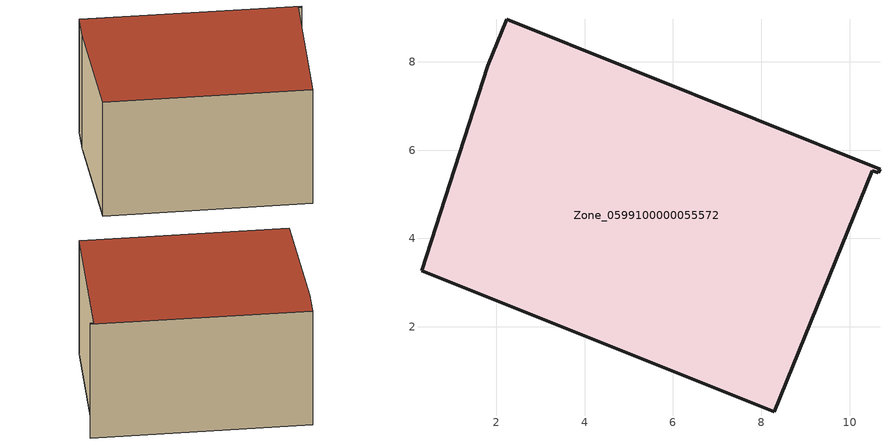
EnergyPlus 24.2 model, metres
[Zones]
Zone_0599100000055572
 floor ground (C_G): 10.66,5.49 10.52,5.54 8.29,0.07 0.3,3.27 1.81,7.91 2.23,8.97 10.69,5.57 z0
 wall outside (C_F): 10.52,5.54 10.66,5.49 10.69,5.57 2.23,8.97 1.81,7.91 0.3,3.27 8.29,0.07 10.52,5.54 z0:5.65
 roof outside (C_R): 8.29,0.07 10.52,5.54 10.66,5.49 10.69,5.57 2.23,8.97 1.81,7.91 0.3,3.27 z5.65
[BUILDING]
Pand.0599100000055572: North Axis=0; Terrain=City; Loads Convergence Tolerance Value=0.04; Temperature Convergence Tolerance Value=0.4; Solar Distribution=FullExterior; Maximum Number of Warmup Days=25; Minimum Number of Warmup Days=1
[Site:Location]
Rotterdam.The.Hague.AP_ZH_NLD Design_Conditions: Latitude=51.96; Longitude=4.45; Time Zone=1; Elevation=-4.5
[SITE:GROUNDTEMPERATURE:BUILDINGSURFACE]
18, 18, 18, 18, 18, 18, 18, 18, 18, 18, 18, 18
[MATERIAL] Thermal Absorptance=0.9; Solar Absorptance=0.7; Visible Absorptance=0.7
Name | Roughness | Thickness | Conductivity | Density | Specific Heat
G.TI.1975-1991 | MediumSmooth | 0.15 | 0.288461 | 540 | 1210
F.TI.1975-1991 | Rough | 0.3 | 0.230769 | 1920 | 840
R.TI.1975-1991 | MediumRough | 0.2 | 0.153846 | 1500 | 1000
[CONSTRUCTION]
C_G: G.TI.1975-1991
C_F: F.TI.1975-1991
C_R: R.TI.1975-1991
[ZONE]
Zone_0599100000055572: Type=1; Multiplier=1; Ceiling Height=Autocalculate; Volume=Autocalculate; Floor Area=autocalculate; Part of Total Floor Area=Yes
[ZONEINFILTRATION:DESIGNFLOWRATE]
Infil_Zone_0599100000055572: Zone or ZoneList or Space or SpaceList=Zone_0599100000055572; Schedule=AlwaysOn; Design Flow Rate Calculation Method=Flow/Area; Flow Rate per Floor Area=0.003; Constant Term Coefficient=1; Temperature Term Coefficient=0; Velocity Term Coefficient=0; Velocity Squared Term Coefficient=0
[HVACTEMPLATE:ZONE:IDEALLOADSAIRSYSTEM]
Zone_0599100000055572: Maximum Heating Supply Air Temperature=50; Minimum Cooling Supply Air Temperature=13; Maximum Heating Supply Air Humidity Ratio=0.0156; Minimum Cooling Supply Air Humidity Ratio=0.0077; Heating Limit=NoLimit; Cooling Limit=NoLimit; Dehumidification Control Type=ConstantSensibleHeatRatio; Cooling Sensible Heat Ratio=0.7; Dehumidification Setpoint=60; Humidification Control Type=None; Humidification Setpoint=30; Outdoor Air Method=None; Outdoor Air Flow Rate per Person=0.00944; Outdoor Air Flow Rate per Zone Floor Area=0; Outdoor Air Flow Rate per Zone=0; Demand Controlled Ventilation Type=None; Outdoor Air Economizer Type=NoEconomizer; Heat Recovery Type=None; Sensible Heat Recovery Effectiveness=0.7; Latent Heat Recovery Effectiveness=0.65
[ZONECONTROL:THERMOSTAT]
ThermostatControl_Zone_0599100000055572: Zone or ZoneList=Zone_0599100000055572; Control Type Schedule=DualSetpointControlType; Control 1=Thermostat_Zone_0599100000055572; Temperature Difference Between Cutout And Setpoint=0
[THERMOSTATSETPOINT:DUALSETPOINT]
Thermostat_Zone_0599100000055572: Heating Setpoint Temperature Schedule=HeatingSetpoint_Zone_0599100000055572; Cooling Setpoint Temperature Schedule=CoolingSetpoint_Zone_0599100000055572
[SCHEDULE:COMPACT]
HeatingSetpoint_Zone_0599100000055572: Through: 12/31, For: AllDays, Until: 24:00, 21
CoolingSetpoint_Zone_0599100000055572: Through: 12/31, For: AllDays, Until: 24:00, 24
DualSetpointControlType: Through: 12/31, For: AllDays, Until: 24:00, 4
AlwaysOn: Through: 12/31, For: AllDays, Until: 24:00, 1
